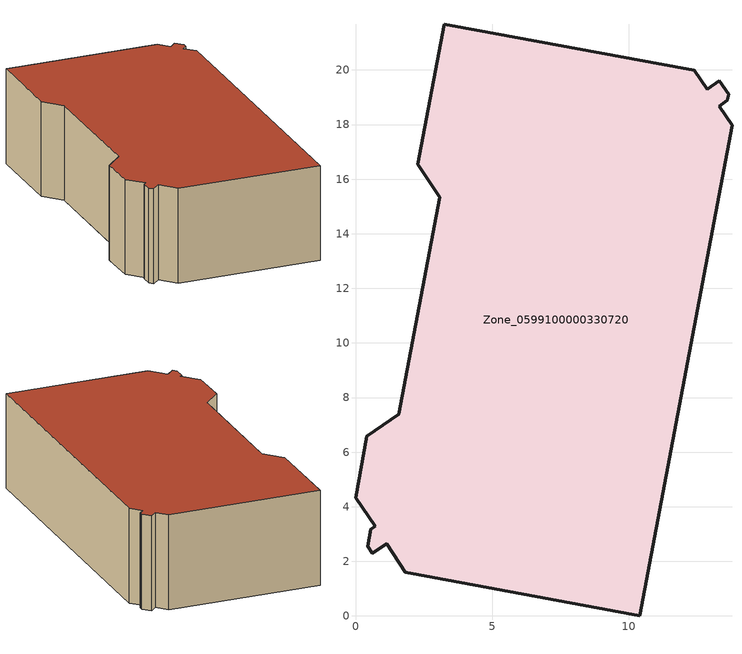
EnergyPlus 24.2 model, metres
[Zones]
Zone_0599100000330720
 floor ground (C_G): 10.41,0 1.83,1.61 1.14,2.65 0.61,2.3 0.45,2.55 0.56,3.17 0.72,3.28 0,4.33 0.41,6.59 1.58,7.38 3.08,15.34 2.29,16.55 3.25,21.68 12.41,19.99 12.89,19.3 13.33,19.6 13.66,19.1 13.62,18.88 13.32,18.67 13.79,17.97 z0
 wall outside (C_F): 13.66,19.1 13.33,19.6 12.89,19.3 12.41,19.99 3.25,21.68 2.29,16.55 3.08,15.34 1.58,7.38 0.41,6.59 0,4.33 0.72,3.28 0.56,3.17 0.45,2.55 0.61,2.3 1.14,2.65 1.83,1.61 10.41,0 13.79,17.97 13.32,18.67 13.62,18.88 13.66,19.1 z0:5.84
 roof outside (C_R): 0.45,2.55 0.61,2.3 1.14,2.65 1.83,1.61 10.41,0 13.79,17.97 13.32,18.67 13.62,18.88 13.66,19.1 13.33,19.6 12.89,19.3 12.41,19.99 3.25,21.68 2.29,16.55 3.08,15.34 1.58,7.38 0.41,6.59 0,4.33 0.72,3.28 0.56,3.17 z5.84
[BUILDING]
Pand.0599100000330720: North Axis=0; Terrain=City; Loads Convergence Tolerance Value=0.04; Temperature Convergence Tolerance Value=0.4; Solar Distribution=FullExterior; Maximum Number of Warmup Days=25; Minimum Number of Warmup Days=1
[Site:Location]
Rotterdam.The.Hague.AP_ZH_NLD Design_Conditions: Latitude=51.96; Longitude=4.45; Time Zone=1; Elevation=-4.5
[SITE:GROUNDTEMPERATURE:BUILDINGSURFACE]
18, 18, 18, 18, 18, 18, 18, 18, 18, 18, 18, 18
[MATERIAL] Thermal Absorptance=0.9; Solar Absorptance=0.7; Visible Absorptance=0.7
Name | Roughness | Thickness | Conductivity | Density | Specific Heat
G.D.1975-1991 | MediumSmooth | 0.15 | 0.288461 | 540 | 1210
F.D.1975-1991 | Rough | 0.3 | 0.230769 | 1920 | 840
R.D.1975-1991 | MediumRough | 0.2 | 0.153846 | 1500 | 1000
[CONSTRUCTION]
C_G: G.D.1975-1991
C_F: F.D.1975-1991
C_R: R.D.1975-1991
[ZONE]
Zone_0599100000330720: Type=1; Multiplier=1; Ceiling Height=Autocalculate; Volume=Autocalculate; Floor Area=autocalculate; Part of Total Floor Area=Yes
[ZONEINFILTRATION:DESIGNFLOWRATE]
Infil_Zone_0599100000330720: Zone or ZoneList or Space or SpaceList=Zone_0599100000330720; Schedule=AlwaysOn; Design Flow Rate Calculation Method=Flow/Area; Flow Rate per Floor Area=0.0042; Constant Term Coefficient=1; Temperature Term Coefficient=0; Velocity Term Coefficient=0; Velocity Squared Term Coefficient=0
[HVACTEMPLATE:ZONE:IDEALLOADSAIRSYSTEM]
Zone_0599100000330720: Maximum Heating Supply Air Temperature=50; Minimum Cooling Supply Air Temperature=13; Maximum Heating Supply Air Humidity Ratio=0.0156; Minimum Cooling Supply Air Humidity Ratio=0.0077; Heating Limit=NoLimit; Cooling Limit=NoLimit; Dehumidification Control Type=ConstantSensibleHeatRatio; Cooling Sensible Heat Ratio=0.7; Dehumidification Setpoint=60; Humidification Control Type=None; Humidification Setpoint=30; Outdoor Air Method=None; Outdoor Air Flow Rate per Person=0.00944; Outdoor Air Flow Rate per Zone Floor Area=0; Outdoor Air Flow Rate per Zone=0; Demand Controlled Ventilation Type=None; Outdoor Air Economizer Type=NoEconomizer; Heat Recovery Type=None; Sensible Heat Recovery Effectiveness=0.7; Latent Heat Recovery Effectiveness=0.65
[ZONECONTROL:THERMOSTAT]
ThermostatControl_Zone_0599100000330720: Zone or ZoneList=Zone_0599100000330720; Control Type Schedule=DualSetpointControlType; Control 1=Thermostat_Zone_0599100000330720; Temperature Difference Between Cutout And Setpoint=0
[THERMOSTATSETPOINT:DUALSETPOINT]
Thermostat_Zone_0599100000330720: Heating Setpoint Temperature Schedule=HeatingSetpoint_Zone_0599100000330720; Cooling Setpoint Temperature Schedule=CoolingSetpoint_Zone_0599100000330720
[SCHEDULE:COMPACT]
HeatingSetpoint_Zone_0599100000330720: Through: 12/31, For: AllDays, Until: 24:00, 21
CoolingSetpoint_Zone_0599100000330720: Through: 12/31, For: AllDays, Until: 24:00, 24
DualSetpointControlType: Through: 12/31, For: AllDays, Until: 24:00, 4
AlwaysOn: Through: 12/31, For: AllDays, Until: 24:00, 1
